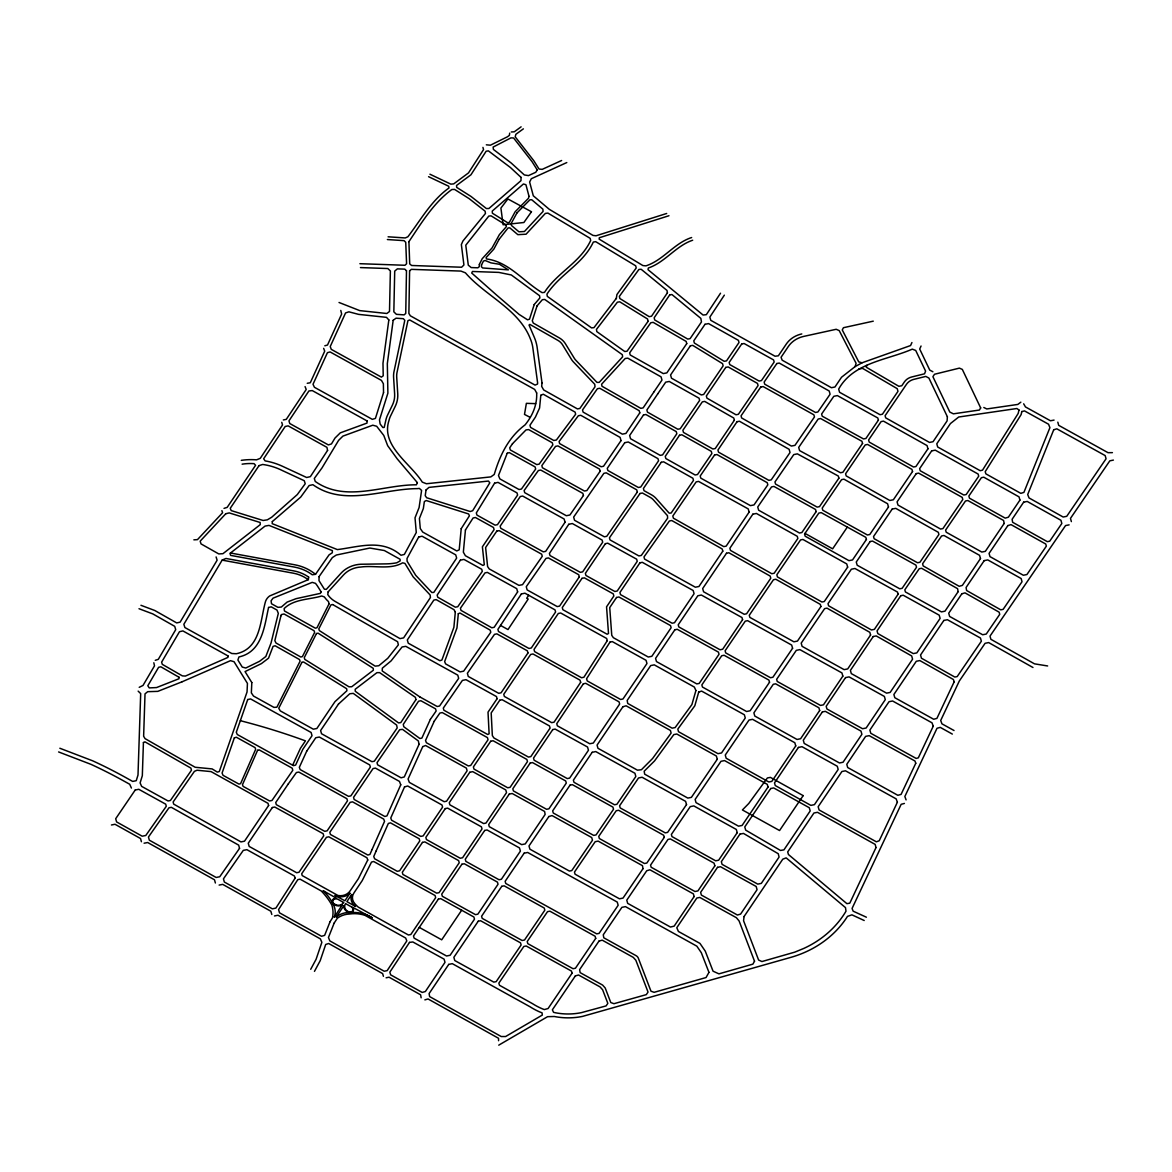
<?xml version="1.0" encoding="UTF-8"?>
<svg xmlns="http://www.w3.org/2000/svg" width="1172" height="1172" viewBox="0 0 1172 1172"><rect width="100%" height="100%" fill="white"/><g stroke="black" fill="none" stroke-linecap="round" stroke-linejoin="round"><path stroke-width="1.5" d="M509.688 133.139L509.351 135.395L507.447 136.787L490.409 145.196L486.336 144.815M616.252 298.684L616.941 294.494L636.22 267.978L635.693 265.824L595.698 241.666L593.325 242.062C582.953 264.242 559.82 274.145 546.943 294.172L547.324 296.384L591.567 327.896L593.97 327.647L616.457 298.171M866.841 365.312L866.284 367.232L898.851 386.306L901.795 385.749L904.403 381.911A13.039 11.603 7.2 0 1 911.787 376.959L924.547 373.809L925.587 371.128L915.713 350.457L912.285 349.139C887.219 360.126 853.363 362.5 838.669 389.104L839.592 392.298L880.026 414.712L882.413 414.229L897.972 391.375L897.239 388.665L862.68 368.418L858.915 368.858M855.091 366.616L856.102 363.335L839.211 330.607L836.193 329.288L803.816 336.379A26.077 23.206 7.2 0 0 788.302 346.546L781.05 357.299L782.178 360.185L831.402 387.712L834.947 387.009L841.54 377.238L855.091 366.616L862.05 362.793L910.571 345.55L911.933 342.532M921.06 346.018L919.698 349.036L929.762 370.103L932.868 371.744M292.648 765.184L300.457 748.249L305.438 740.865A605.221 538.285 7.2 0 0 240.333 720.692M310.712 969.303L316.103 959.267L321.861 942.317L320.366 938.875L277.998 915.229L274.482 915.962M314.462 971.368L320.205 960.674L325.699 944.471L328.687 943.504L382.643 973.61L383.42 976.305M720.516 293.205L706.35 314.667L703.097 315.048L648.028 269.692L648.306 268.022C665.198 262.25 675.892 245.856 692.681 240.216M724.34 295.154L709.851 317.085L710.774 320.322L775.014 356.215L778.355 355.819L786.266 344.099A26.077 23.206 7.2 0 1 801.78 333.932M528.704 595.288L526.711 598.247L528.191 599.068L507.989 629.569L500.517 625.423M461.665 910.234L441.712 939.812L419.298 927.404M847.327 527.092L832.647 548.833L805.003 533.392M647.955 321.48L647.603 319.033L619.724 301.805L617.38 302.2L596.445 329.42L596.812 331.617L624.764 351.527L627.049 351.219L648.131 321.231M315.502 574.324L329.068 554.854L332.306 552.774L332.379 550.62L268.989 525.393L265.062 526.096L229.99 553.404L230.62 555.382L294.509 567.102A39.13 34.794 7.2 0 1 312.25 574.763L315.502 574.324A41.738 37.123 7.2 0 0 294.963 564.831L230.503 553.008M1020.841 402.172L1017.838 404.428L986.795 408.955L983.806 407.475M521.115 126.84L514.274 131.806L511.3 131.967M523.371 128.847L515.856 134.311L515.197 136.816L533.773 160.667L539.047 169.046L542.197 169.369L561.622 160.505M498.745 1045.16L547.573 1016.681L554.312 1016.49A64.021 56.945 7.2 0 0 582.572 1016.388L791.056 957.304A103.869 92.383 7.2 0 0 847.488 916.372L851.927 914.849L864.203 920.503M139.219 687.319L143.013 685.444L154.499 665.843L153.825 662.766M566.794 162.556L531.326 178.715L529.627 182.026L533.304 195.797L549.287 209.319L592.988 235.411L596.065 235.777L666.678 213.48M182.173 681.752L230.474 660.671L234.048 661.711L247.439 683.408L247.043 691.978L219.296 771.542L217.333 772.114L212.117 768.905L195.153 767.264L145.05 738.624L143.629 736.236L145.02 693.868L147.687 691.685L157.795 691.363L182.026 681.811M691.641 237.535C674.281 243.087 663.411 260.155 645.962 265.854L642.915 265.575L599.156 239.132L599.317 237.74L668.963 215.736M155.261 660.319L158.323 659.323L175.727 629.628L174.687 626.317L152.843 613.923L138.999 608.722M224.013 508.37L227.178 507.373L255.569 465.299L254.075 463.658A47.114 41.899 7.2 0 0 242.121 464.171M424.865 999.877L428.058 998.954L498.554 1038.289L498.569 1040.707M324.82 345.784L327.501 345.037L341.653 314.037L340.788 310.434M904.403 803.435L901.165 804.314L852.073 908.432L853.143 911.171L866.386 917.207M332.555 604.488L330.929 604.899L318.813 628.881L319.37 630.609L375.157 666.135L378.834 665.725L387.771 658.298L398.363 644.864L397.616 641.729L332.848 604.649M873.272 321.157L843.444 327.706L842.258 329.933L858.739 361.87L862.05 362.793M283.331 419.957L286.29 419.342L306.214 389.485L305.072 386.599M386.101 977.8L389.06 977.199L420.602 994.794L421.144 997.797M1113.4 460.098L1109.811 460.83L1070.461 518.39L1071.369 521.599M111.428 824.985L115.003 824.268L140.537 838.522L141.402 841.716M1069.128 524.866L1065.553 525.569L990.003 636.118L990.897 639.311L1034.48 663.835L1047.636 665.96M1054.068 420.089L1050.464 420.777L1025.471 406.933L1023.669 403.813M219.12 885.08L222.709 884.377L270.835 911.23L271.801 914.468M144.097 843.21L147.701 842.522L214.505 879.791L215.384 882.999M307.24 383.288L310.287 382.761L324.703 351.175L323.648 348.362M193.863 539.838L197.467 539.633L222.592 512.735L221.889 510.64M1112.418 452.641L1108.038 452.685L1058.682 425.333L1057.818 422.154M535.633 403.637L526.375 403.344L524.499 414.419L530.14 417.349M359.892 263.7L404.985 265.268L406.581 263.773L405.732 242.326L404.076 240.656L387.375 239.542M360.449 267.582L387.829 268.535L390.379 270.952L389.5 311.459L386.863 313.495L359.731 310.609L339.03 302.479M388.108 236.803L405.234 237.945L407.885 236.773C420.719 219.97 431.413 200.456 448.979 187.989L448.715 186.245L428.571 176.694M222.153 560.128L293.308 573.181A32.171 28.611 7.2 0 1 308.192 579.701M140.948 605.294L154.777 610.495L176.694 622.918L180.122 622.156L217.113 560.216L216.102 556.934M59.845 748.249L92.749 760.848A446.561 397.176 7.2 0 1 124.979 777.139L132.67 781.431L136.245 780.698L138.003 775.029L140.684 693.604L138.15 691.143M58.6 751.941L90.991 764.349A442.21 393.309 7.2 0 1 122.767 780.42L129.711 784.258L131.411 788.053M429.934 174.218L450.839 184.136L453.711 183.887L468.492 172.914L483.553 149.591L482.937 147.394M396.561 928.444L408.427 934.992L410.815 934.509L435.676 897.649L435.076 895.511L373.707 861.508L371.509 862.079L362.236 880.582L353.988 892.874A10.27 9.142 7.2 0 0 354.779 903.612A31.131 27.688 7.2 0 0 358.207 907.069L396.561 928.458M954.037 730.522L941.936 723.827L940.706 720.458L959.297 681.035L985.095 643.296L988.67 642.578L1032.972 667.498M952.338 734.082L940.266 727.387L937.014 728.266L904.843 796.506L906.088 799.875M419.649 696.798L437.171 706.511L439.559 706.027L458.677 678.339L457.783 675.145L405.805 646.343L402.084 646.973L391.096 660.891L382.336 668.172L382.204 670.926L419.781 696.886M281.749 422.316L282.511 424.997L260.257 458.34L256.565 459.834A61.618 54.806 7.2 0 0 241.271 460.347M319.062 576.639L319.004 580.638L324.38 589.194L326.314 589.384L341.052 573.181A28.348 25.213 7.2 0 1 360.61 564.245L386.35 563.879A57.633 51.26 7.2 0 0 396.766 562.794L400.135 560.905L400.092 559.264L384.357 550.532L369.81 548.042L336.305 555.03L332.35 557.594L319.062 576.639M406.479 270.732L405.746 313.437L404.12 314.872L396.385 314.33L393.836 311.825L394.715 271.098L397.367 268.871L404.765 269.135L406.479 270.732M409.599 270.849L408.882 313.437L410.347 315.81L535.062 385.105L537.523 384.05L537.626 382.951L532.982 348.831A43.467 38.661 7.2 0 0 530.271 338.62C518.625 308.969 485.384 295.901 465.416 272.827L460.933 271.084L411.357 269.355L409.599 270.849M521.042 177.382L520.983 180.649L488.929 208.499L486.409 208.557L471.085 196.5L456.655 187.359L456.538 185.469L470.954 174.775L486.131 151.247L488.387 150.866L510.435 167.523L521.042 177.382M227.983 655.91L227.939 657.404L185.396 676.068L182.378 675.892L162.307 664.363L161.619 662.151L179.463 631.723L182.891 630.917L227.983 655.91M143.424 742.535L142.325 775.718L140.098 782.925L141.651 786.383L168.036 800.959L170.423 800.491L191.461 770.238L190.89 768.099L144.947 741.832L143.424 742.535M251.819 682.573L251.35 692.886L253.504 696.051L273.926 707.375L276.87 707.214L300.091 661.213L299.505 659.543L275.127 645.772L273.076 646.373L268.535 658.166L261.444 663.586L245.051 671.6L251.819 682.573M408.911 241.637L409.717 263.89L411.592 265.487L461.607 267.231L463.922 265.004L461.358 244.567L462.925 241.007L485.457 213.48L485.105 211.18L469.181 198.669L454.56 189.41L451.85 189.512C433.464 202.888 421.393 223.105 408.911 241.637M479.363 264.389L479.245 266.689L477.868 267.802L471.188 267.568L468.287 265.15L465.782 245.197L488.797 216.073L491.083 215.853L506.07 225.112L506.392 226.636L499.389 234.634L492.035 247.995L482.234 258.69L479.363 264.389M481.516 264.901L481.414 266.762L482.644 267.963L508.355 269.868L499.492 264.286L490.922 262.865L485.164 260.506L483.45 261.078L481.516 264.901M179.067 677.27L178.979 678.735L156.55 687.568L149.225 687.905L147.819 685.723L158.601 667.322L160.872 666.809L179.067 677.27M272.329 521.569L272.197 523.65L337.36 549.595C359.262 546.87 381.838 538.563 400.985 555.25L404.355 554.429L416.28 532.484L415.02 517.834L419.093 507.549L421.598 490.423L419.356 488.402L417.305 488.621C382.687 488.797 344.378 506.978 312.895 484.695L309.144 485.53L300.706 497.089L272.329 521.569M367.129 420.982L366.983 423.092L340.29 432.849L335.002 438.05L331.471 443.924L328.38 444.921L289.748 423.517L288.971 420.836L308.91 390.965L312.25 390.569L367.129 420.982M947.386 416.763L947.093 420.895L933.044 441.712L929.484 442.43L885.695 417.862L885.094 415.723L906.469 384.328A13.039 11.603 7.2 0 1 913.852 379.362L925.792 376.417L928.898 378.058L947.386 416.763M461.211 528.689L459.204 549.858L456.743 550.928L422.726 532.073L420.279 528.513L419.415 518.463L423.341 508.56L424.367 501.543L426.242 500.532L468.61 513.966L469.415 515.812L461.211 528.689M455.322 612.048L453.886 627.328L441.888 660.07L439.866 660.7L408.252 643.194L407.314 639.985L433.83 600.093L436.189 599.625L453.989 609.674L455.322 612.048M465.445 529.964L463.35 552.159L465.372 555.704L482.952 565.446L484.285 564.728L482.395 546.811L494.086 529.627L493.485 527.488L475.436 517.497L473.092 517.995L465.445 529.964M458.311 613.732L456.963 627.958L444.642 661.609L445.609 663.894L460.039 671.893L463.643 671.175L490.775 632.265L490.204 630.126L459.951 613.029L458.311 613.732M536.659 392.957C537.274 404.897 532.498 415.738 525.1 424.865C508.604 437.215 499.917 455.146 494.247 474.455L490.819 476.901L426.447 483.743L422.286 482.132C410.918 463.702 380.534 445.814 388.987 420.455A25.213 22.429 7.2 0 1 390.481 416.163L395.286 406.259A31.307 27.835 7.2 0 0 397.748 393.807L396.722 377.369A25.213 22.429 7.2 0 1 396.971 372.667L407.929 320.659L409.731 319.971L534.652 389.397L536.659 392.957M540.805 395.286L539.574 408.032L535.443 417.056L529.949 425.26L530.564 427.414L553.785 440.482L556.392 440.013L575.657 414.229L575.115 412.119L543.266 394.232L540.805 395.286M542.006 382.878L541.669 386.379L543.676 389.939L577.459 408.925L579.862 408.457L595.01 386.789L594.761 384.299L573.386 361.899A17.39 15.47 7.2 0 1 571.438 359.35L562.545 344.788A13.039 11.603 7.2 0 0 557.931 340.393L529.89 324.41L529.041 325.025L534.315 337.331A47.818 42.529 7.2 0 1 537.303 348.553L542.006 382.878M308.646 577.078L308.397 579.613L269.633 595.977A13.039 11.603 7.2 0 0 265.238 602.467C260.155 621.526 260.316 648.687 236.334 653.742L231.778 653.507L184.883 627.533L183.858 624.266L222.211 560.026L225.991 558.473L293.762 570.896A34.779 30.926 7.2 0 1 308.646 577.078M388.84 319.941L382.98 363.232L383.215 375.831L381.398 377.12L331.28 349.359L330.226 346.546L345.564 312.939L348.89 311.825L358.603 314.374L386.496 317.348L388.84 319.941M393.177 320.308L387.331 363.584L387.888 393.162L379.479 419.884L380.124 423.986L382.892 427.575L384.226 427.355L385.925 419.825A28.348 25.213 7.2 0 1 387.61 415.005L392.415 405.087A28.172 25.052 7.2 0 0 394.627 393.88L393.602 377.443A28.348 25.213 7.2 0 1 393.895 372.11L404.794 320.337L403.373 318.696L396.033 318.183L393.177 320.308M744.044 916.577L743.575 920.767L758.606 960.029L761.917 961.553L794.806 952.133L803.743 948.456A102.931 91.548 7.2 0 0 845.994 911.201L845.495 907.626L786.163 857.875L782.779 859.179L744.044 916.577M328.145 591.86L327.764 594.57A21.741 19.338 7.2 0 0 335.089 601.397L399.989 638.608L403.608 637.89L430.417 597.544L430.168 595.024L413.159 576.858L404.926 563.395L402.626 562.838C390.159 570.032 374.439 565.124 360.83 567.028A25.213 22.429 7.2 0 0 343.499 574.983L328.145 591.86M426.051 489.955L425.216 495.668L426.652 497.734L470.177 511.519L472.668 510.714L489.808 482.82L488.446 481.062L428.967 487.391L426.051 489.955M268.564 607.477C264.359 626.698 262.089 651.837 238.941 656.95L237.901 660.026L242.252 667.073L245.783 668.025L259.613 661.272L265.839 656.496L271.04 643.018L278.321 613.366L277.002 610.07L271.23 606.847L268.564 607.477M1018.981 410.024L1018.16 413.496L982.502 470.177L980.202 470.705L937.688 447.001L936.78 443.792L950.433 423.561L958.711 417.012L1016.871 408.515L1018.981 410.024M1021.838 411.548L1021.105 414.624L985.198 471.686L985.872 473.854L1020.783 493.339L1023.903 492.416L1049.922 427.633L1048.544 424.22L1024.518 410.903L1021.838 411.548M280.943 615.769L274.849 640.63L275.962 642.974L300.779 657.009L302.42 656.584L314.653 632.382L314.052 630.712L284.078 613.996L281.28 614.611L280.943 615.769M383.537 392.635L375.421 418.419L372.315 419.342L314.433 387.287L313.012 384.27L327.428 352.684L330.094 351.937L381.457 380.402L383.376 383.757L383.537 392.635M695.919 690.528L691.905 704.577L675.145 727.578L672.113 728.149L627.723 703.449L627.181 700.446L650.709 665.579L654.269 664.861L694.322 687.041L695.919 690.528M698.717 692.081L694.82 705.778L677.826 729.072L678.529 731.724L717.967 753.669L721.542 752.951L745.275 717.982L744.367 714.774L701.603 691.084L698.717 692.081M529.026 196.369L528.44 198.332L515.123 211.78L509.366 222.358L507.681 222.753L492.387 213.216L492.24 211.077L523.43 183.989L525.92 184.707L529.026 196.369M534.227 304.544L529.51 319.18L527.547 319.81L519.137 314.433L496.65 295.124L471.73 273.047L472.463 271.479L498.818 272.402L511.314 274.966L539.56 295.71L539.882 297.922L534.227 304.544M537.069 305.877L532.278 320.762L533.289 323.076L559.293 337.888A17.39 15.47 7.2 0 1 565.431 343.762L574.236 358.163A13.039 11.603 7.2 0 0 575.686 360.082L596.973 382.38L599.2 382.38L622.625 356.845L622.332 354.691L544.775 299.461L542.358 299.695L537.069 305.877M234.341 737.877L222.079 773.037L223.061 775.337L238.985 784.097L240.582 783.658L255.672 749.274L255.027 747.59L236.348 737.232L234.341 737.877M247.717 699.538L236.305 732.222L237.286 734.522L293.498 765.653L295.637 765.067L302.801 749.348L312.03 735.679L311.107 732.471L250.588 698.937L247.717 699.538M499.096 239.322L493.837 249.123L486.102 257.576L486.497 258.953C508.736 261.752 523.635 281.588 542.109 292.634L544.467 292.399C557.257 272.402 580.36 262.572 590.688 240.48L590.161 238.326L547.91 213.099L545.361 213.407L526.052 234.21L517.848 234.664L509.805 227.851L508.047 227.954L499.096 239.322M507.227 453.242L498.481 475.495L499.873 478.909L519.02 489.515L521.437 489.046L535.677 469.034L535.091 466.91L509.293 452.612L507.227 453.242M330.065 921.705L324.644 935.359L321.553 936.282L279.537 912.827L278.57 909.589L297.776 879.674L300.12 879.176L321.26 890.969A70.774 62.951 7.2 0 1 331.866 905.092A31.058 27.615 7.2 0 1 332.438 917.954L330.065 921.705M334.166 923.082L328.453 937.483L329.83 940.896L384.211 971.236L387.156 970.636L406.816 940.911L405.659 938.025L364.932 915.317A30.12 26.78 7.2 0 0 349.695 913.999A20.759 18.459 7.2 0 0 337.331 918.233L334.166 923.082M1053.731 429.743L1027.697 494.54L1029.06 497.954L1063.165 517.028L1066.74 516.31L1106.06 458.779L1105.167 455.586L1056.836 428.82L1053.731 429.743M372.051 849.553L369.956 854.417L367.832 855.033L330.431 834.464L329.815 832.325L350.179 802.337L352.567 801.853L383.698 819.096L384.548 821.352L372.051 849.553M376.095 851.048L373.751 856.512L374.63 858.768L397.235 871.294L399.608 870.811L419.796 840.895L419.18 838.756L390.466 822.847L388.342 823.447L376.095 851.048M257.562 750.329L242.472 784.698L243.131 786.383L269.604 800.959L271.977 800.476L292.795 770.312L292.224 768.187L259.159 749.875L257.562 750.329M400.751 784.801L386.965 815.888L384.841 816.488L354.164 799.494L353.563 797.356L373.048 768.583L375.421 768.099L399.462 781.416L400.751 784.801M404.545 786.895L390.759 817.997L391.624 820.239L420.777 836.398L423.151 835.914L442.591 807.112L441.976 804.974L407.724 786.002L404.545 786.895M419.063 744.293L404.296 776.933L401.088 777.812L377.633 764.833L377.018 762.694L399.667 729.731L402.509 729.35L418.331 740.924L419.063 744.293M430.358 719.359L421.891 738.082L419.884 738.507L403.769 726.728L403.271 724.413L418.536 701.222L420.909 700.739L435.559 708.855L436.145 710.979L430.358 719.359M422.755 746.608L408.076 779.014L409.35 782.398L444.188 801.692L446.561 801.223L467.115 770.766L466.353 768.085L425.583 745.509L422.755 746.608M434.255 721.19L425.539 740.455L426.388 742.711L468.317 765.946L470.69 765.463L488.05 739.737L487.435 737.598L442.284 712.576L439.881 713.045L434.255 721.19M417.364 482.644L416.382 484.812C382.892 484.622 345.755 502.949 315.253 481.458L314.301 478.469L322.007 467.906L338.605 440.364L342.913 436.116L372.799 425.202L376.681 426.271L383.771 435.442L387.668 445.668L397.205 458.853L417.364 482.644M306.712 751.164L299.329 767.338L300.179 769.579L348.494 796.345L350.868 795.876L370.352 767.089L369.751 764.95L319.326 737.027L315.766 737.745L306.712 751.164M321.113 591.816L320.381 593.369L296.12 598.658L287.096 602.086L281.339 607.052L277.94 607.345L271.508 603.756L271.069 600.811L273.047 598.16L312.221 582.367L315.473 583.348A34.779 30.926 7.2 0 1 317.876 586.674L321.113 591.816M876.011 847.546L849.788 903.187L846.887 903.656L788.434 854.52L787.701 851.898L813.925 813.016L817.485 812.299L875.147 844.397L876.011 847.546M897.386 802.219L879.234 840.749L876.363 841.818L819.082 809.94L818.159 806.732L841.921 771.513L845.481 770.795L896.141 798.865L897.386 802.219M915.772 763.236L901.078 794.411L897.825 795.29L847.693 767.528L846.785 764.32L865.639 736.368L869.199 735.65L914.951 760.994L915.772 763.236M933.249 726.186L918.321 757.844L916.152 758.431L870.796 733.291L869.873 730.083L889.021 701.706L892.595 700.988L932.004 722.816L933.249 726.186M954.198 681.752L936.926 718.377L933.688 719.256L894.807 697.706L893.884 694.498L916.299 661.272L919.859 660.568L953.378 679.496L954.198 681.752M367.744 859.999L358.368 878.707L350.223 890.735A11.661 10.372 7.2 0 1 337.976 895.496L302.215 875.587L301.702 873.755L326.446 837.306L328.834 836.808L366.953 857.772L367.744 859.999M329.112 603.741L316.982 627.753L315.341 628.177L284.444 610.964L284.122 608.59C293.982 598.877 309.174 599.742 321.743 595.991L324.366 596.944A26.077 23.206 7.2 0 0 328.438 601.514L329.112 603.741M301.922 662.341L278.746 708.254L280.284 710.891L313.32 729.189L316.88 728.471L334.987 701.647L346.927 690.733L346.678 688.74L303.533 661.975L301.922 662.341M316.469 633.539L304.266 657.697L304.823 659.411L349.007 686.836L351.747 686.733L373.37 670.208L373.238 668.304L318.081 633.173L316.469 633.539M418.682 537.025L407.021 558.487L407.109 561.242L415.738 575.335L431.838 592.519L433.83 592.402L456.655 558.077L455.732 554.869L422.052 536.205L418.682 537.025M516.969 212.894L511.095 223.662L511.49 225.507L518.947 231.807L524.455 231.499L543.076 211.429L542.885 209.173L531.766 199.767L529.934 199.782L516.969 212.894M754.519 961.201L752.907 964.131L718.934 973.859L713.059 971.192L705.266 951.137L699.962 943.401L678.427 931.476L676.786 927.726L696.827 898.03L699.787 897.43L736.382 917.691L739.093 920.943L754.519 961.201M708.957 972.364L706.042 977.551L654.137 992.318L650.987 991.204L638.359 958.227A5.215 4.644 7.2 0 0 636.088 955.678L603.8 937.805L603.258 934.802L621.893 907.348L625.467 906.63L696.842 946.17L701.325 952.719L708.957 972.364M537.216 169.881L535.78 172.284L528.469 175.61L524.353 174.95L511.168 162.996L493.383 149.415L493.134 147.071L510.933 137.886L513.585 137.974L532.029 161.633L537.216 169.881M494.584 483.172L476.315 512.94L476.96 515.094L495.082 525.144L497.47 524.66L517.614 495.038L517.013 492.899L498.027 482.381L494.584 483.172M327.574 450.4L310.375 476.652L306.639 477.502L282.511 466.295A62.131 55.26 7.2 0 0 265.121 460.889L263.656 458.765L285.206 426.476L288.166 425.875L326.929 447.338L327.574 450.4M980.671 407.929L979.396 410.039L953.393 413.833L949.803 412.046L932.897 376.666L934.538 374.249L959.399 368.125L962.329 369.414L980.671 407.929M580.667 682.309L554.063 722.172L551.69 722.655L504.37 696.446L503.755 694.307L530.652 654.459L533.026 653.976L580.023 680.141L580.667 682.309M607.286 640.63L583.905 677.255L581.561 677.753L534.608 651.617L534.007 649.478L558.297 613.483L560.67 613L606.642 638.462L607.286 640.63M583.363 683.803L556.759 723.666L557.359 725.805L589.75 743.751L593.325 743.033L619.651 704.006L619.05 701.852L585.707 683.305L583.363 683.803M609.982 642.11L586.586 678.749L587.231 680.903L620.603 699.479L622.977 698.995L646.973 663.513L646.05 660.305L612.311 641.611L609.982 642.11M295.095 878.18L275.889 908.095L272.373 908.842L224.335 882.033L223.456 878.839L243.278 850.389L246.896 849.671L294.45 876.026L295.095 878.18M342.18 904.96L334.196 917.339A18.43 16.393 7.2 0 0 333.361 904.652A51.465 45.767 7.2 0 0 323.091 890.647L336.276 898.118A3.853 3.428 7.2 0 0 332.921 903.509A6.944 6.182 7.2 0 0 342.18 904.96M415.928 699.625L400.795 722.597L398.568 722.919L355.248 691.275L355.189 689.283L376.93 672.655L379.625 672.625L415.401 697.34L415.928 699.625M409.511 942.391L389.851 972.13L390.628 974.826L422.184 992.435L425.377 991.512L445.008 962.329L444.085 959.136L412.837 941.966L409.511 942.391M517.643 591.86L494.174 627.298L491.815 627.782L461.006 610.378L460.42 608.239L485.003 572.874L487.391 572.405L516.72 588.652L517.643 591.86M521.379 593.94L497.895 629.393L498.525 631.532L528.938 648.468L531.312 647.984L555.601 611.989L555.001 609.85L524.924 593.193L521.379 593.94M460.391 560.143L437.156 595.098L437.771 597.251L455.351 607.184L457.754 606.73L482.307 571.379L481.721 569.255L463.951 559.41L460.391 560.143M565.051 522.214L545.669 551.367L543.295 551.851L500.766 528.279L500.151 526.155L520.295 496.518L522.683 496.049L564.128 519.006L565.051 522.214M568.786 524.28L549.404 553.433L550.02 555.572L580.301 572.346L582.674 571.863L602.701 542.182L602.1 540.043L572.332 523.547L568.786 524.28M349.945 893.225L344.905 900.785L334.899 895.379A12.233 10.885 7.2 0 0 349.945 893.225M343.718 905.839L336.159 917.207A17.961 15.969 7.2 0 1 350.194 912.607A31.512 28.025 7.2 0 1 372.359 917.91L352.977 907.465A3.78 3.369 7.2 0 1 347.278 911.699A7.31 6.505 7.2 0 1 343.718 905.839M448.744 964.395L429.099 993.592L429.641 996.596L501.22 1036.531L505.601 1036.531L542.314 1015.069L542.065 1012.857L539.354 1011.788A64.021 56.945 7.2 0 1 530.125 1006.821L452.304 963.662L448.744 964.395M742.579 619.666L722.685 649.229L720.033 649.771L678.822 626.932L678.222 624.808L697.809 595.772L701.369 595.039L741.964 617.527L742.579 619.666M259.041 465.621L230.239 508.311L231.206 510.596L263.114 520.485L267.319 519.841L271.699 517.233L297.292 494.584L305.218 483.728L304.281 480.725L282.437 470.587A56.857 50.572 7.2 0 0 262.704 464.464L259.041 465.621M268.622 805.457L244.509 841.188L240.949 841.906L173.705 804.124L173.119 801.985L194.405 771.366L197.043 770.238L211.063 771.601L268.007 803.318L268.622 805.457M512.486 443.719L509.717 447.821L510.333 449.96L536.747 464.595L539.164 464.127L552.847 444.877L552.276 442.752L528.631 429.582L526.023 429.904L512.486 443.719M338.474 704.094L320.615 730.537L321.538 733.745L371.949 761.683L374.337 761.199L397.205 727.929L396.619 725.058L353.27 693.37L349.769 693.765L338.474 704.094M272.358 807.523L248.259 843.239L249.182 846.433L296.633 872.73L299.007 872.261L323.75 835.812L323.135 833.688L274.746 807.025L272.358 807.523M288.107 784.171L275.728 802.542L276.328 804.666L324.732 831.329L327.12 830.845L347.498 800.842L346.883 798.703L298.831 772.07L296.413 772.538L288.107 784.171M639.795 412.852L625.921 433.435L622.361 434.138L583.114 412.105L582.528 409.966L597.383 388.723L599.771 388.269L639.194 410.698L639.795 412.852M654.079 391.697L643.15 407.885L640.791 408.339L601.998 386.262L601.602 384.24L625.218 358.486L627.796 358.149L661.067 376.857L661.975 380.065L654.079 391.697M643.501 414.961L629.642 435.515L630.551 438.738L660.188 455.366L662.561 454.897L676.83 433.743L676.229 431.589L645.875 414.492L643.501 414.961M657.814 393.763L646.871 409.98L647.471 412.134L677.826 429.245L680.214 428.776L699.655 400.355L699.069 398.202L669.256 381.457L665.696 382.16L657.814 393.763M351.659 894.529L346.883 901.62L355.497 906.469A11.94 10.621 7.2 0 1 351.659 894.529M497.089 698.717L488.021 712.151L489.12 733.789L487.713 734.507L443.895 710.232L443.294 708.108L462.413 680.405L466.002 679.687L496.488 696.578L497.089 698.717M527.957 652.965L501.074 692.813L498.701 693.297L468.258 676.434L467.379 673.255L494.496 634.345L496.899 633.876L527.356 650.826L527.957 652.965M579.32 576.844L559.586 606.1L557.198 606.583L527.151 589.926L526.257 586.733L545.991 558.385L548.393 557.916L578.704 574.705L579.32 576.844M499.785 700.211L491.185 712.942L492.343 735.562L493.91 737.95L528.455 757.083L530.843 756.599L550.093 728.076L549.478 725.937L502.158 699.728L499.785 700.211M582.001 578.338L562.267 607.594L562.882 609.718L607.125 634.242L608.502 633.51L606.554 606.818L613.864 595.991L613.249 593.852L584.389 577.855L582.001 578.338M605.397 543.662L585.37 573.357L585.971 575.496L614.846 591.494L617.219 591.01L637.246 561.315L636.645 559.176L607.77 543.193L605.397 543.662M679.511 435.252L665.242 456.406L665.843 458.545L695.128 474.982L697.516 474.513L711.887 453.505L711.287 451.352L681.884 434.783L679.511 435.252M422.491 842.39L402.304 872.305L402.904 874.444L436.658 893.152L439.046 892.668L459.234 862.739L458.618 860.6L424.865 841.906L422.491 842.39M445.272 808.607L425.846 837.409L426.447 839.548L460.215 858.241L462.588 857.758L482.014 828.956L481.414 826.817L447.66 808.123L445.272 808.607M469.796 772.26L449.257 802.703L449.872 804.842L483.626 823.55L485.999 823.066L506.538 792.609L505.777 789.943L472.77 771.645L469.796 772.26M490.731 741.231L473.385 766.942L473.986 769.081L507.74 787.789L510.128 787.306L527.473 761.58L526.873 759.441L493.119 740.748L490.731 741.231M734.375 420.191L715.257 448.524L712.884 448.993L683.481 432.424L682.88 430.285L702.336 401.864L704.709 401.41L733.775 418.038L734.375 420.191M616.545 597.471L609.733 607.579L611.755 635.327L613.366 637.7L648.263 657.023L651.837 656.305L671.131 627.709L670.516 625.57L618.933 596.988L616.545 597.471M639.941 562.809L619.915 592.49L620.515 594.629L672.113 623.211L674.486 622.728L694.073 593.691L693.165 590.498L642.315 562.326L639.941 562.809M737.056 421.7L717.938 450.033L718.539 452.172L768.847 480.344L771.22 479.875L790.016 452.524L789.137 449.315L739.415 421.231L737.056 421.7M438.372 899.129L413.496 935.989L414.112 938.127L446.547 956L450.121 955.268L474.499 919.141L473.884 917.002L440.745 898.646L438.372 899.129M461.915 864.233L441.727 894.148L442.342 896.287L475.48 914.643L477.854 914.175L498.041 884.245L497.426 882.106L464.288 863.749L461.915 864.233M484.71 830.45L465.269 859.252L465.885 861.391L499.023 879.747L501.396 879.264L520.397 851.121L519.474 847.913L487.083 829.966L484.71 830.45M509.234 794.103L488.695 824.561L489.295 826.685L521.687 844.631L525.261 843.913L545.141 814.437L544.599 811.449L512.208 793.503L509.234 794.103M530.169 763.075L512.809 788.8L513.424 790.939L546.562 809.295L548.936 808.812L566.296 783.086L565.68 780.948L532.542 762.591L530.169 763.075M552.774 729.57L533.524 758.094L534.139 760.232L567.277 778.589L569.651 778.105L588.461 750.241L587.538 747.033L555.147 729.087L552.774 729.57M722.802 551.133L698.937 586.498L695.362 587.216L644.571 559.073L643.985 556.949L669.388 520.983L671.79 520.529L722.186 548.979L722.802 551.133M749.128 512.105L726.157 546.152L723.783 546.621L673.402 518.185L672.816 516.032L696.183 481.882L698.571 481.399L748.205 508.897L749.128 512.105M478.235 921.221L453.857 957.334L454.78 960.542L493.793 982.121L496.181 981.638L521.13 944.984L520.529 942.845L480.608 920.738L478.235 921.221M501.777 886.31L481.589 916.24L482.205 918.379L522.126 940.501L524.514 940.017L544.833 910.175L544.233 908.036L504.15 885.827L501.777 886.31M524.133 853.187L505.132 881.344L505.747 883.468L596.695 933.864L599.082 933.381L618.157 905.282L617.248 902.074L527.693 852.469L524.133 853.187M548.877 816.518L528.997 845.979L529.905 849.187L569.387 871.06L571.775 870.591L592.475 840.221L591.713 837.541L552.071 815.58L548.877 816.518M570.032 785.152L552.671 810.878L553.287 813.016L593.677 835.387L596.065 834.918L613.527 809.251L612.927 807.112L572.405 784.669L570.032 785.152M592.197 752.307L573.386 780.171L574.002 782.31L614.524 804.768L616.912 804.285L635.839 776.479L634.931 773.271L595.757 751.574L592.197 752.307M622.947 706.731L597.061 745.099L597.969 748.307L637.465 770.18L641.421 769.726L652.614 758.474L671.117 733.086L670.428 730.449L626.126 705.808L622.947 706.731M674.867 629.774L655.573 658.371L656.481 661.579L696.783 683.906L699.171 683.437L719.037 654.254L718.421 652.115L677.24 629.291L674.867 629.774M726.508 553.228L702.673 588.564L703.581 591.772L744.191 614.26L746.579 613.791L770.78 578.221L770.194 576.082L728.881 552.759L726.508 553.228M752.849 514.186L729.863 548.247L730.478 550.4L771.791 573.723L774.165 573.255L797.868 538.431L797.268 536.293L756.409 513.468L752.849 514.186M694.132 896.536L674.164 926.129L670.457 927.052L627.679 903.363L626.771 900.155L646.739 870.737L649.947 869.8L693.37 893.87L694.132 896.536M714.847 865.83L697.926 890.91L694.967 891.511L651.163 867.251L650.563 865.112L667.996 839.43L670.369 838.947L714.085 863.163L714.847 865.83M737.232 832.662L718.641 860.204L715.667 860.805L671.966 836.588L671.366 834.464L690.249 806.629L693.824 805.911L736.309 829.454L737.232 832.662M768.026 787.027L742.096 825.454L738.521 826.172L696.036 802.644L695.128 799.436L721 761.302L724.574 760.584L767.264 784.346L768.026 787.027M795.744 745.934L771.821 781.387L768.847 781.988L726.171 758.24L725.263 755.032L749.011 720.048L752.585 719.33L794.821 742.726L795.744 745.934M819.682 710.466L800.608 738.726L797.033 739.459L754.797 716.048L753.889 712.854L773.271 684.302L775.644 683.818L818.906 707.785L819.682 710.466M842.844 676.127L823.477 704.826L820.503 705.427L777.241 681.459L776.64 679.335L796.315 650.343L799.89 649.625L841.936 672.918L842.844 676.127M870.576 635.019L847.708 668.919L844.133 669.637L802.102 646.358L801.194 643.15L824.634 608.62L827.007 608.151L869.829 632.323L870.576 635.019M898.118 594.204L874.385 629.379L871.426 629.965L828.604 605.792L828.003 603.653L851.37 569.211L854.945 568.493L897.503 592.065L898.118 594.204M717.528 867.324L700.622 892.39L701.383 895.071L737.408 915.024L740.601 914.087L757.068 889.68L756.16 886.472L720.502 866.723L717.528 867.324M739.928 834.142L721.337 861.698L722.099 864.365L757.742 884.113L761.317 883.395L779.072 857.069L778.252 853.729L743.488 833.424L739.928 834.142M770.707 788.522L744.777 826.934L745.7 830.142L780.464 850.447L783.936 849.861L810.189 810.936L809.281 807.728L773.681 787.921L770.707 788.522M798.425 747.428L774.502 782.881L775.263 785.562L810.863 805.369L814.437 804.651L838.185 769.447L837.277 766.239L802 746.696L798.425 747.428M822.363 711.946L803.289 740.221L804.212 743.429L839.474 762.972L843.049 762.24L861.903 734.302L860.981 731.094L825.337 711.345L822.363 711.946M845.539 677.606L826.172 706.32L826.934 708.987L862.577 728.735L866.137 728.017L885.285 699.64L884.377 696.432L849.099 676.889L845.539 677.606M873.257 636.528L850.403 670.399L851.312 673.607L886.589 693.15L890.149 692.432L912.578 659.177L911.684 655.954L876.217 635.927L873.257 636.528M900.799 595.698L877.052 630.888L877.813 633.569L913.266 653.595L916.826 652.892L940.12 618.377L939.197 615.168L903.187 595.215L900.799 595.698M958.125 591.684L944.984 611.169L941.409 611.887L905.414 591.948L904.813 589.809L919.214 568.742L921.588 568.274L957.597 588.666L958.125 591.684M980.481 558.546L962.373 585.385L959.194 586.308L923.184 565.93L922.598 563.776L941.599 535.956L943.987 535.487L979.572 555.338L980.481 558.546M1004.14 523.488L985.344 551.338L981.784 552.056L946.214 532.22L945.614 530.081L965.479 501.001L967.852 500.517L1003.598 520.485L1004.14 523.488M1019.933 500.078L1008.374 517.204L1005.195 518.127L969.464 498.173L968.863 496.034L981.404 477.678L983.791 477.209L1019.025 496.855L1019.933 500.078M943.856 620.442L920.547 654.987L921.441 658.21L954.814 677.05L957.187 676.581L981.36 641.216L980.451 638.022L947.416 619.724L943.856 620.442M961.846 593.779L948.719 613.234L949.628 616.443L982.678 634.755L986.267 634.037L999.731 614.333L999.145 612.18L965.025 592.871L961.846 593.779M984.216 560.626L966.08 587.494L966.607 590.512L1000.756 609.836L1003.129 609.367L1022.028 581.722L1021.134 578.514L987.776 559.908L984.216 560.626M1007.861 525.569L989.065 553.418L989.988 556.627L1023.361 575.247L1026.936 574.529L1046.347 546.152L1045.746 544.013L1011.055 524.646L1007.861 525.569M1023.654 502.158L1012.11 519.284L1012.637 522.287L1047.343 541.669L1049.731 541.186L1061.832 523.488L1060.938 520.28L1027.214 501.44L1023.654 502.158M637.348 491.991L606.759 536.322L604.342 536.791L574.544 520.28L573.65 517.086L603.873 473.327L606.246 472.843L636.748 489.852L637.348 491.991M572.068 973.199L548.086 1008.521L544.335 1009.575L542.475 1008.872A59.684 53.077 7.2 0 1 532.586 1003.701L499.477 985.271L498.862 983.132L523.825 946.478L526.213 945.994L571.453 971.061L572.068 973.199M595.713 938.362L575.437 968.233L573.049 968.717L527.81 943.65L527.21 941.512L547.529 911.655L549.902 911.186L595.098 936.223L595.713 938.362M643.003 868.672L623.035 898.089L619.461 898.807L575.071 874.209L574.47 872.071L595.171 841.716L598.145 841.1L642.476 865.668L643.003 868.672M664.26 837.365L646.827 863.046L644.439 863.515L599.346 838.537L598.745 836.398L616.208 810.746L618.596 810.262L663.645 835.226L664.26 837.365M686.514 804.563L667.63 832.384L665.242 832.867L620.193 807.918L619.592 805.779L638.52 777.974L642.095 777.256L685.605 801.355L686.514 804.563M717.279 759.236L691.392 797.37L687.817 798.088L644.688 774.179L644.161 771.235L654.533 760.936L673.812 734.595L676.845 734.024L716.37 756.028L717.279 759.236M769.535 682.236L750.153 710.774L746.579 711.507L702.468 687.056L701.852 684.917L721.718 655.749L724.106 655.265L768.92 680.097L769.535 682.236M792.58 648.277L772.905 677.255L770.517 677.738L725.702 652.907L725.102 650.782L745.26 621.16L747.648 620.677L791.671 645.069L792.58 648.277M820.913 606.525L797.458 641.084L793.884 641.802L749.875 617.41L749.26 615.271L773.461 579.73L775.835 579.261L820.312 604.371L820.913 606.525M847.649 567.131L824.282 601.544L821.909 602.012L777.432 576.917L776.846 574.763L800.549 539.926L802.937 539.457L846.741 563.922L847.649 567.131M866.416 539.472L852.527 559.938L848.953 560.655L805.164 536.19L804.563 534.051L818.818 513.087L821.206 512.618L865.815 537.333L866.416 539.472M888.479 506.963L869.785 534.505L867.412 534.989L822.803 510.26L822.202 508.121L841.584 479.641L843.957 479.172L887.585 503.74L888.479 506.963M912.534 471.51L893.357 499.77L889.797 500.473L846.184 475.905L845.598 473.766L865.229 444.921L867.602 444.452L911.933 469.371L912.534 471.51M927.96 448.788L915.903 466.544L913.53 467.013L869.214 442.093L868.613 439.954L881.095 421.612L883.468 421.129L927.052 445.58L927.96 448.788M575.349 975.924L552.364 1009.81L553.565 1012.344L555.675 1012.813A59.684 53.077 7.2 0 0 581.473 1012.623L606.071 1005.913L607.843 1003.393L602.628 989.798L600.049 986.912L578.558 975.001L575.349 975.924M598.995 941.087L579.613 969.64L580.155 972.643L602.628 985.095L605.206 987.981L610.788 1002.543L613.952 1003.701L646.299 994.632L648.043 992.083L635.854 960.264L633.276 957.378L602.203 940.149L598.995 941.087M870.151 541.537L856.263 562.018L857.172 565.212L899.744 588.798L902.132 588.329L916.533 567.233L915.918 565.109L872.525 541.068L870.151 541.537M892.2 509.058L873.521 536.571L874.136 538.71L917.529 562.75L919.917 562.282L938.918 534.461L938.318 532.308L895.76 508.355L892.2 509.058M916.255 473.605L897.078 501.865L897.986 505.073L940.545 529.055L942.933 528.587L962.798 499.506L962.197 497.368L918.643 473.122L916.255 473.605M931.681 450.868L919.639 468.624L920.24 470.763L963.794 495.009L966.182 494.54L978.723 476.184L978.122 474.045L935.256 450.165L931.681 450.868M803.172 795.627L779.556 830.538L742.418 809.955L748.776 803.479L767.382 777.959L770.414 777.388L803.172 795.627M135.22 790.016L115.691 818.715L116.599 821.924L142.178 836.193L145.782 835.49L166.292 806.292L165.706 804.168L138.794 789.298L135.22 790.016M496.782 531.121L485.604 547.544L487.611 566.574L489.266 568.947L518.932 585.37L522.522 584.667L542.255 556.319L541.669 554.195L499.155 530.638L496.782 531.121M667.41 292.839L651.515 316.25L649.171 316.66L619.871 298.538L619.358 296.37L638.901 269.472L641.143 269.252L667.014 290.466L667.41 292.839M669.783 294.802L654.152 317.817L654.738 319.985L687.759 339.089L690.118 338.635L701.457 321.948L700.841 318.388L671.966 294.553L669.783 294.802M600.137 471.247L586.864 490.555L584.462 491.024L542.431 467.745L541.845 465.621L555.543 446.371L557.945 445.917L599.537 469.108L600.137 471.247M621.014 440.613L603.521 466.28L601.133 466.749L559.63 443.602L559.088 441.507L578.338 415.738L580.785 415.298L620.105 437.39L621.014 440.613M686.748 343.601L666.853 372.872L663.293 373.59L630.214 354.984L629.642 352.86L650.768 322.783L653.156 322.344L686.162 341.433L686.748 343.601M624.735 442.694L607.257 468.361L607.858 470.499L638.344 487.493L640.732 487.025L658.576 460.786L657.975 458.648L628.295 441.99L624.735 442.694M690.396 345.784L670.574 374.967L671.483 378.19L701.296 394.935L703.669 394.466L723.124 365.854L722.567 363.657L692.74 345.374L690.396 345.784M705.002 324.307L693.78 340.818L694.337 343.015L724.164 361.298L726.508 360.888L739.019 342.488L738.419 340.349L708.562 323.589L705.002 324.307M640.029 493.485L609.44 537.816L610.026 539.926L638.887 555.924L641.304 555.455L667.63 518.171L667.454 515.651L653.566 500.048A13.039 11.603 7.2 0 0 650.123 497.309L642.417 493.002L640.029 493.485M661.257 462.295L643.413 488.519L644.014 490.658L651.544 494.848A17.39 15.47 7.2 0 1 656.13 498.51L669.153 513.131L671.131 513.058L693.487 480.388L692.901 478.249L663.63 461.812L661.257 462.295M725.776 367.407L706.335 395.99L706.936 398.143L736.001 414.771L738.375 414.302L758.079 385.544L757.478 383.405L728.149 366.939L725.776 367.407M741.7 343.997L729.16 362.441L729.76 364.58L759.09 381.047L761.463 380.578L774.165 362.031L773.564 359.907L744.088 343.513L741.7 343.997M816.137 511.607L801.868 532.542L799.494 533.026L758.636 510.201L757.742 506.993L771.557 486.907L773.945 486.424L815.522 509.468L816.137 511.607M838.903 478.147L819.506 506.641L817.133 507.11L775.556 484.08L774.956 481.956L793.752 454.604L797.356 453.857L838.288 476.022L838.903 478.147M862.548 443.426L842.917 472.257L840.514 472.755L799.597 450.605L798.689 447.426L818.203 419.019L820.605 418.536L861.933 441.287L862.548 443.426M878.414 420.118L865.918 438.46L863.53 438.943L822.217 416.192L821.616 414.053L833.819 396.297L837.394 395.594L877.799 417.979L878.414 420.118M760.76 387.038L741.056 415.826L741.642 417.965L791.378 446.049L794.953 445.36L814.467 416.939L813.881 414.815L763.148 386.57L760.76 387.038M776.846 363.525L764.144 382.072L764.745 384.211L815.492 412.471L817.88 411.987L830.084 394.217L829.205 391.008L779.234 363.056L776.846 363.525M714.568 455L700.197 476.008L700.797 478.132L750.432 505.63L754.021 504.927L767.821 484.827L767.235 482.688L716.956 454.531L714.568 455M583.436 495.492L569.914 515.006L566.325 515.724L524.704 492.665L524.118 490.541L538.358 470.529L540.775 470.06L582.836 493.368L583.436 495.492M239.542 848.338L219.735 876.759L216.131 877.462L149.327 840.178L148.463 836.998L168.973 807.786L171.376 807.332L238.663 845.129L239.542 848.338M531.458 211.751L523.899 222.504L503.096 224.746L500.913 208.059L507.872 198.947L531.458 211.751M225.786 513.732L200.163 541.171L201.027 543.896L218.783 553.931L222.944 553.682L260.257 524.631L260.125 522.478L229.229 512.911L225.786 513.732M352.054 907.245L345.55 903.583A6.182 5.508 7.2 0 0 347.996 911.45A3.252 2.901 7.2 0 0 352.391 911.186A4.38 3.897 7.2 0 0 352.054 907.245M343.601 902.499L338.605 899.657A3.838 3.413 7.2 0 0 333.595 899.7A3.252 2.886 7.2 0 0 335.177 904.418A5.889 5.245 7.2 0 0 343.601 902.499"/></g></svg>
